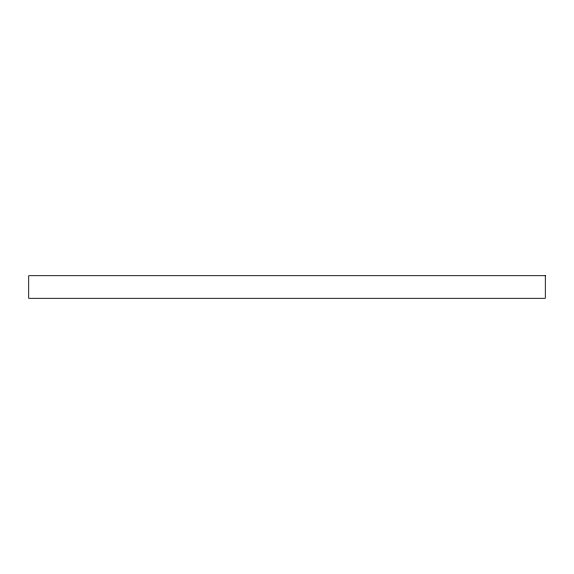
<?xml version="1.0" encoding="UTF-8"?>
<svg xmlns="http://www.w3.org/2000/svg" width="574" height="574" viewBox="0 0 574 574"><rect width="100%" height="100%" fill="white"/><g stroke="black" fill="none" stroke-linecap="round" stroke-linejoin="round"><path stroke-width="0.86" d="M545.3 275.699L28.7 275.699L28.7 298.301L545.3 298.301L545.3 275.699"/></g></svg>
